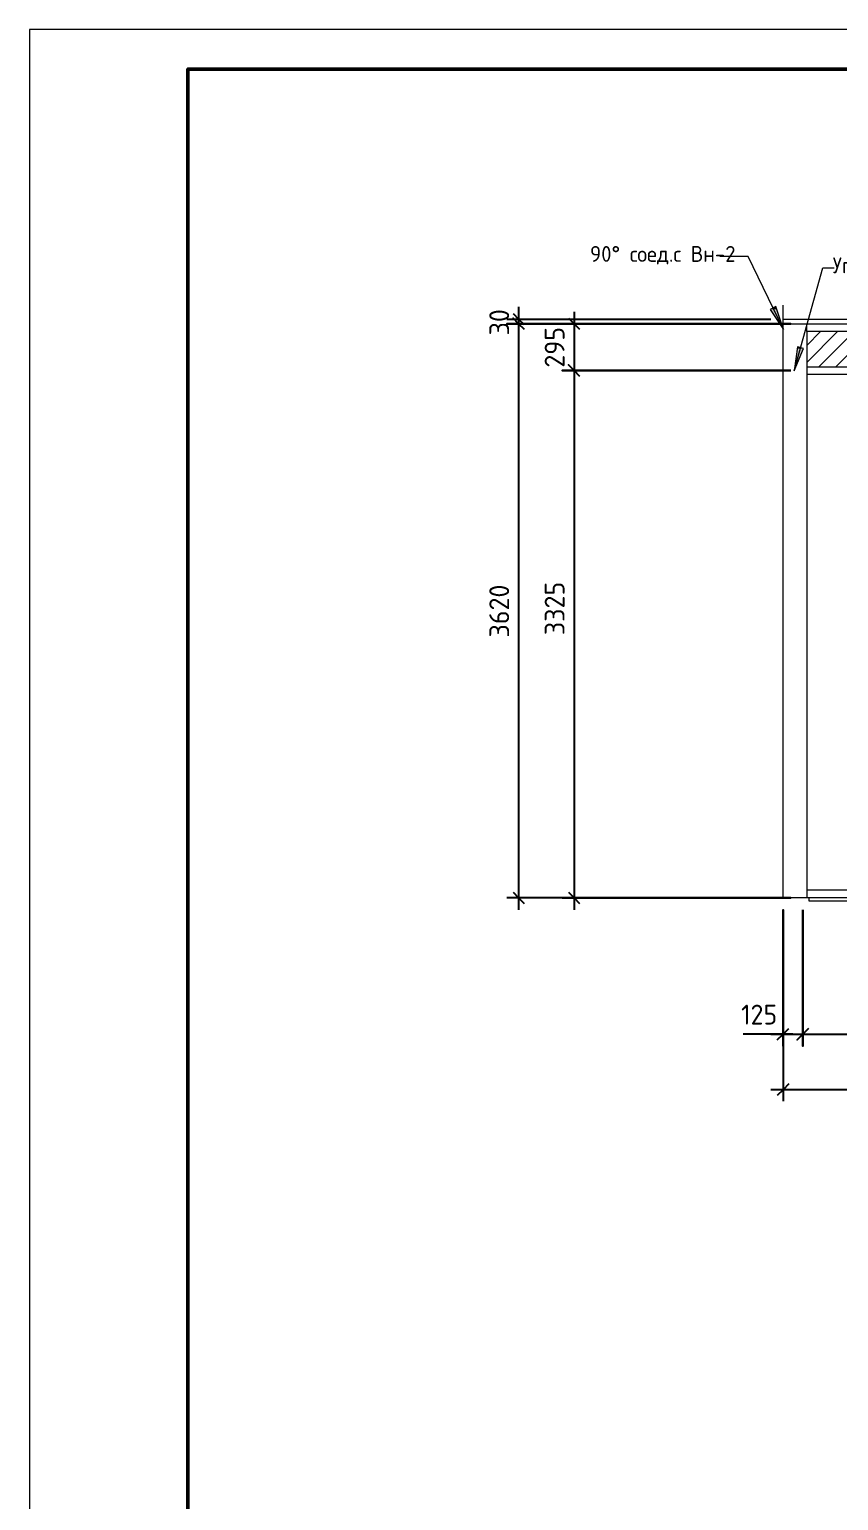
# Model space of a CAD drawing. Header units: millimetres. Extents: x -11345 to 411485, y -9810 to 73012.
# Drawn here: x -2847.5 to -2745.5, y 70287.6 to 70473.2 of the extents above; entities that cross this region are included whole.
import ezdxf

# ---------------------------------------------------------------- set-up
doc = ezdxf.new("R2010")
doc.units = ezdxf.units.MM
for name, color, linetype in [('PDF _Аннотация', 7, 'Continuous'), ('PDF _Витраж', 7, 'Continuous'), ('PDF _Линии', 7, 'Continuous'), ('PDF _Основная надпись', 7, 'Continuous'), ('PDF _Перекрытие', 7, 'Continuous'), ('PDF _Размеры-50', 7, 'Continuous'), ('PDF _Текст', 7, 'Continuous'), ('PDF _Узлы', 7, 'Continuous')]:
    doc.layers.add(name, color=color, linetype=linetype)
doc.styles.add('PDF GOST Common', font='GOST_Common.ttf')

msp = doc.modelspace()

# ---------------------------------------------------------------- linework, layer by layer
at = {"layer": 'PDF _Аннотация', "lineweight": 9}
for points in [[(-2752.43925, 70435.35038), (-2756.88422, 70444.53666), (-2760.4402, 70444.53666)], [(-2751.08459, 70430.14341), (-2747.44394, 70443.13967), (-2746.04695, 70443.13967)]]:
    msp.add_lwpolyline(points, dxfattribs=at)
for points in [[(-2752.43925, 70435.35038), (-2753.37057, 70438.22903), (-2754.09024, 70437.89037)], [(-2751.08459, 70430.14341), (-2749.89926, 70432.9374), (-2750.66126, 70433.14906)]]:
    msp.add_lwpolyline(points, close=True, dxfattribs=at)
at = {"layer": 'PDF _Аннотация', "transparency": 33554559}
for points in [[(-2753.37057, 70438.22903), (-2753.24357, 70437.89037), (-2754.09024, 70437.89037)], [(-2753.24357, 70437.89037), (-2754.09024, 70437.89037), (-2752.43925, 70435.35038)], [(-2749.89926, 70432.9374), (-2750.70359, 70432.9374), (-2751.08459, 70430.14341)], [(-2750.66126, 70433.14906), (-2749.89926, 70432.9374), (-2750.70359, 70432.9374)]]:
    msp.add_solid(points, dxfattribs=at)
at = {"layer": 'PDF _Витраж', "lineweight": 9}
for points in [[(-2749.47593, 70430.65141), (-2749.47593, 70430.18575), (-2749.47593, 70408.38421), (-2749.47593, 70363.68048), (-2752.48158, 70363.68048), (-2752.48158, 70408.38421), (-2752.48158, 70430.18575), (-2752.48158, 70436.07004), (-2749.47593, 70436.07004), (-2731.44204, 70436.07004), (-2731.44204, 70435.09638), (-2733.51636, 70435.09638)], [(-2749.47593, 70435.09638), (-2749.47593, 70436.07004)], [(-2731.44204, 70430.65141), (-2731.44204, 70429.67775), (-2749.47593, 70429.67775)], [(-2749.47593, 70364.65414), (-2731.44204, 70364.65414), (-2731.44204, 70363.68048), (-2749.47593, 70363.68048)]]:
    msp.add_lwpolyline(points, dxfattribs=at)
at = {"layer": 'PDF _Линии', "lineweight": 9}
for points in [[(-2752.48158, 70435.39271), (-2752.48158, 70438.39836)], [(-2752.48158, 70436.66271), (-2619.97905, 70436.66271)], [(-2752.48158, 70431.87907), (-2752.48158, 70433.86872)]]:
    msp.add_lwpolyline(points, dxfattribs=at)
msp.add_lwpolyline([(-2731.44204, 70435.09638), (-2749.47593, 70435.09638), (-2749.47593, 70430.65141), (-2731.44204, 70430.65141)], close=True, dxfattribs=at)
at = {"layer": 'PDF _Основная надпись', "lineweight": 20}
msp.add_lwpolyline([(-2847.51934, 70053.25202), (-2253.58626, 70053.25202), (-2253.58626, 70473.19615), (-2847.51934, 70473.19615)], close=True, dxfattribs=at)
at = {"layer": 'PDF _Основная надпись', "lineweight": 50}
msp.add_lwpolyline([(-2258.58157, 70058.24733), (-2258.58157, 70468.20085), (-2827.53813, 70468.20085), (-2827.53813, 70058.24733)], close=True, dxfattribs=at)
at = {"layer": 'PDF _Перекрытие', "lineweight": 20}
msp.add_lwpolyline([(-2626.79467, 70363.68048), (-2626.79467, 70363.25715), (-2749.1796, 70363.25715), (-2749.1796, 70363.68048)], dxfattribs=at)
at = {"layer": 'PDF _Размеры-50'}
for points in [[(-2786.51737, 70437.38237), (-2785.84004, 70436.66271), (-2785.12038, 70435.98538)], [(-2785.84004, 70438.1867), (-2785.84004, 70436.07004), (-2785.84004, 70362.15649)], [(-2778.81275, 70437.59403), (-2778.81275, 70430.18575), (-2778.81275, 70408.38421), (-2778.81275, 70362.15649)], [(-2787.3217, 70436.66271), (-2785.84004, 70436.66271), (-2754.00557, 70436.66271)], [(-2780.33674, 70436.07004), (-2778.81275, 70436.07004), (-2751.50792, 70436.07004), (-2785.84004, 70436.07004), (-2787.3217, 70436.07004), (-2785.84004, 70436.07004), (-2751.50792, 70436.07004)], [(-2779.53242, 70436.78971), (-2778.81275, 70436.07004), (-2778.13542, 70435.39271)], [(-2780.33674, 70363.68048), (-2778.81275, 70363.68048), (-2751.50792, 70363.68048), (-2785.84004, 70363.68048), (-2787.3217, 70363.68048)], [(-2786.51737, 70364.35781), (-2785.84004, 70363.68048), (-2785.12038, 70362.96082)], [(-2779.53242, 70364.35781), (-2778.81275, 70363.68048), (-2778.13542, 70362.96082)], [(-2752.48158, 70344.96926), (-2752.48158, 70346.45092), (-2752.48158, 70362.15649), (-2752.48158, 70339.46596), (-2752.48158, 70338.02664)], [(-2751.25392, 70346.45092), (-2753.28591, 70346.45092), (-2757.51922, 70346.45092)], [(-2754.00557, 70346.45092), (-2749.98393, 70346.45092), (-2733.00836, 70346.45092), (-2698.97257, 70346.45092), (-2677.0017, 70346.45092), (-2642.96591, 70346.45092), (-2625.99034, 70346.45092), (-2621.9687, 70346.45092)], [(-2753.20124, 70345.77359), (-2752.48158, 70346.45092), (-2751.76192, 70347.17058)], [(-2621.9687, 70339.46596), (-2754.00557, 70339.46596)], [(-2751.76192, 70340.18562), (-2752.48158, 70339.46596), (-2753.20124, 70338.7463)]]:
    msp.add_lwpolyline(points, dxfattribs=at)
for points in [[(-2785.12038, 70435.39271), (-2785.84004, 70436.07004), (-2786.51737, 70436.78971), (-2785.84004, 70436.07004)], [(-2751.50792, 70430.18575), (-2778.81275, 70430.18575), (-2780.33674, 70430.18575), (-2778.81275, 70430.18575)], [(-2778.13542, 70429.46608), (-2778.81275, 70430.18575), (-2779.53242, 70430.90541), (-2778.81275, 70430.18575)], [(-2749.98393, 70362.15649), (-2749.98393, 70346.45092), (-2749.98393, 70344.96926), (-2749.98393, 70346.45092)], [(-2749.26427, 70347.17058), (-2749.98393, 70346.45092), (-2750.70359, 70345.77359), (-2749.98393, 70346.45092)]]:
    msp.add_lwpolyline(points, close=True, dxfattribs=at)
at = {"layer": 'PDF _Узлы', "lineweight": 9}
for points in [[(-2749.47593, 70433.31839), (-2747.74027, 70435.09638)], [(-2749.47593, 70431.20174), (-2745.62362, 70435.09638)], [(-2747.95194, 70430.65141), (-2743.50697, 70435.09638)], [(-2745.83529, 70430.65141), (-2741.39031, 70435.09638)]]:
    msp.add_lwpolyline(points, dxfattribs=at)

# ---------------------------------------------------------------- texts
at = {"layer": 'PDF _Текст', "attachment_point": 4, "style": 'PDF GOST Common'}
for s, insert, char_height in [('90° соед.с Вн-2', (-2776.82022, 70444.72005), 2.0004223), ('Углов.соедин.', (-2746.21216, 70443.28064), 2.0004223), ('125', (-2757.76956, 70348.93708), 2.500513)]:
    msp.add_mtext(s, dxfattribs=dict(at, insert=insert, char_height=char_height))
at = {"layer": 'PDF _Текст', "char_height": 2.500513, "attachment_point": 4, "rotation": 90, "style": 'PDF GOST Common'}
for s, insert in [('30', (-2788.26945, 70434.60389)), ('295', (-2781.2842, 70430.53974)), ('3620', (-2788.26945, 70396.50257)), ('3325', (-2781.2842, 70396.80182))]:
    msp.add_mtext(s, dxfattribs=dict(at, insert=insert))

doc.saveas('drawing.dxf')
